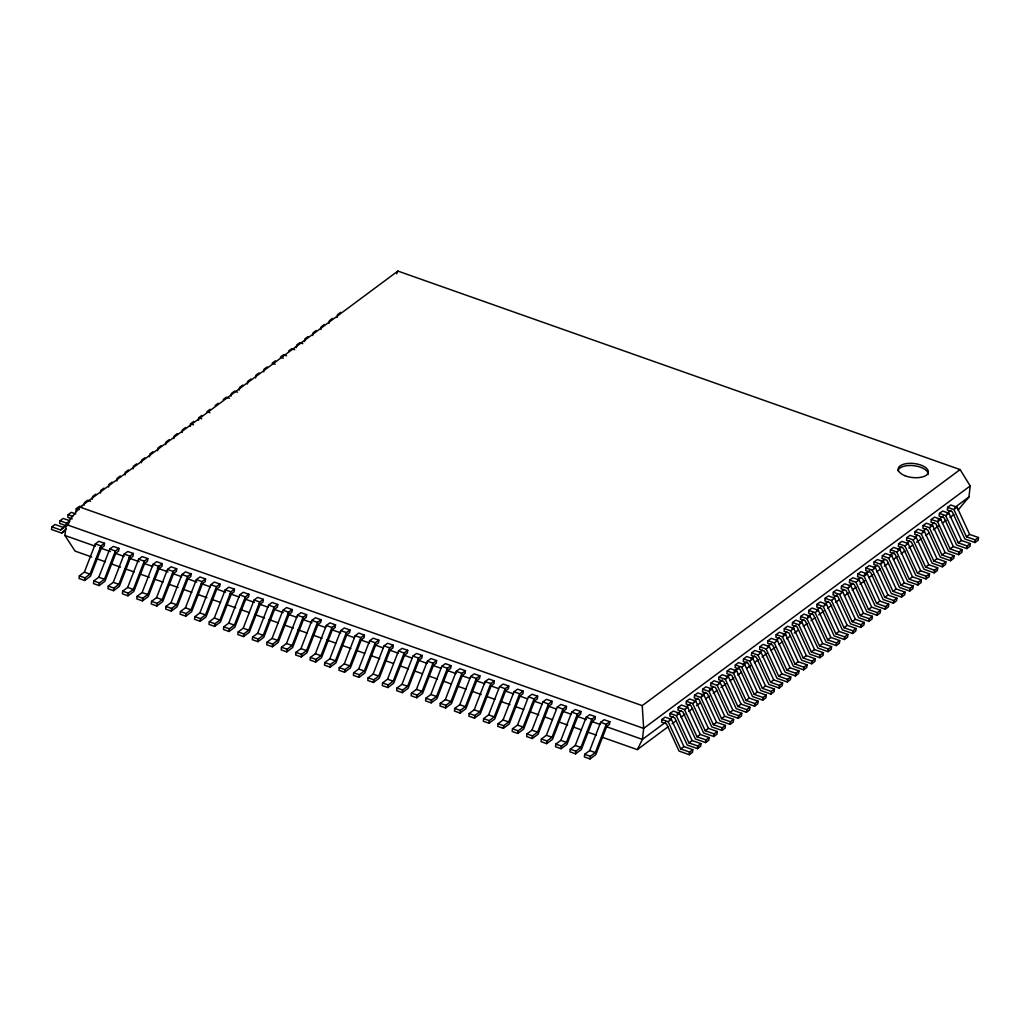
<?xml version="1.0" encoding="UTF-8"?>
<svg xmlns="http://www.w3.org/2000/svg" width="1030" height="1030" viewBox="0 0 1030 1030"><rect width="100%" height="100%" fill="white"/><g stroke="black" fill="none" stroke-linecap="round" stroke-linejoin="round"><path stroke-width="1.5" d="M51.796 526.845L60.654 529.974L63.847 527.605L54.976 524.476L51.796 526.845L51.5 529.484L61.723 533.089L64.903 530.733M69.049 520.498L63.139 518.412L59.959 520.781L59.663 523.42L66.963 525.995M91.747 556.985L75.074 551.102L64.916 535.484L66.152 524.476L80.018 507.108L397.902 271.07L960.115 469.59L970.196 485.954L968.96 496.949L958.132 510.03M75.744 513.919L71.302 512.361L68.122 514.717L67.826 517.356L72.203 518.901M75.988 511.305L76.284 508.653L79.465 506.297L82.426 507.339M84.151 505.241L84.447 502.601L87.64 500.232L90.589 501.275M79.362 575.86L79.065 578.5L84.692 580.495L90.473 576.208L101.416 547.986L104.197 545.926L104.493 543.286L98.854 541.304L95.314 543.93L84.37 572.139L79.362 575.86L84.988 577.856L89.996 574.135L100.953 545.913L104.493 543.286M92.314 499.177L92.61 496.537L95.803 494.168M84.692 580.495L84.988 577.856M100.477 493.113L100.773 490.473L103.966 488.104M93.794 580.959L93.498 583.598L99.125 585.594L104.906 581.293L115.862 553.084L118.63 551.024L118.926 548.385L113.3 546.402L109.759 549.029L98.803 577.238L93.794 580.959L99.421 582.954L104.442 579.233L115.386 551.011L118.926 548.385M108.639 487.048L108.935 484.409L112.128 482.053M99.125 585.594L99.421 582.954M116.802 480.997L117.098 478.345L120.291 475.989M108.24 586.057L107.944 588.697L113.57 590.692L119.351 586.392L130.295 558.183L133.076 556.123L133.372 553.483L127.733 551.501L124.192 554.127L113.248 582.336L108.24 586.057L113.867 588.053L118.875 584.332L129.819 556.11L133.372 553.483M124.965 474.933L125.261 472.294L128.454 469.925M113.57 590.692L113.867 588.053M133.14 468.869L133.437 466.23L136.617 463.861M122.673 591.156L122.377 593.795L128.003 595.791L133.784 591.49L144.728 563.281L147.509 561.221L147.805 558.582L142.179 556.599L138.625 559.226L127.681 587.435L122.673 591.156L128.299 593.151L133.321 589.43L144.264 561.208L147.805 558.582M141.303 462.805L141.599 460.165L144.779 457.796M128.003 595.791L128.299 593.151M149.466 456.741L149.762 454.101L152.942 451.745M137.106 596.254L136.81 598.894L142.449 600.889L148.23 596.589L159.174 568.38L161.942 566.32L162.238 563.68L156.612 561.685L153.071 564.324L142.127 592.533L137.106 596.254L142.745 598.25L147.754 594.529L158.697 566.307L162.238 563.68M157.629 450.689L157.925 448.05L161.105 445.681M142.449 600.889L142.745 598.25M165.791 444.625L166.088 441.986L169.268 439.617M151.552 601.353L151.256 603.992L156.882 605.988L162.663 601.687L173.607 573.478L176.388 571.418L176.684 568.779L171.044 566.783L167.504 569.423L156.56 597.632L151.552 601.353L157.178 603.348L162.186 599.627L173.13 571.405L176.684 568.779M173.954 438.561L174.25 435.922L177.43 433.553M156.882 605.988L157.178 603.348M182.117 432.497L182.413 429.858L185.593 427.502M165.984 606.451L165.688 609.091L171.315 611.086L177.096 606.786L188.039 578.577L190.82 576.517L191.117 573.877L185.49 571.882L181.95 574.521L170.993 602.73L165.984 606.451L171.611 608.447L176.632 604.726L187.576 576.504L191.117 573.877M190.28 426.433L190.576 423.794L193.756 421.437M171.315 611.086L171.611 608.447M198.442 420.382L198.739 417.742L201.919 415.373M180.417 611.55L180.121 614.189L185.761 616.185L191.541 611.884L202.485 583.675L205.253 581.615L205.549 578.976L199.923 576.98L196.382 579.62L185.439 607.829L180.417 611.55L186.057 613.545L191.065 609.824L202.009 581.602L205.549 578.976M185.761 616.185L186.057 613.545M194.863 616.648L194.567 619.288L200.193 621.283L205.974 616.983L216.918 588.774L219.699 586.714L219.995 584.074L214.356 582.079L210.815 584.718L199.872 612.927L194.863 616.648L200.49 618.644L205.498 614.91L216.455 586.701L219.995 584.074M200.193 621.283L200.49 618.644M231.093 396.125L231.39 393.486L234.57 391.13L237.531 392.173M209.296 621.747L209 624.386L214.639 626.382L220.407 622.081L231.364 593.872L234.132 591.812L234.428 589.173L228.802 587.177L225.261 589.817L214.304 618.026L209.296 621.747L214.935 623.742L219.944 620.009L230.887 591.799L234.428 589.173M239.256 390.074L239.552 387.435L242.745 385.065M214.639 626.382L214.935 623.742M247.419 384.01L247.715 381.37L250.908 379.001M223.742 626.845L223.446 629.485L229.072 631.48L234.853 627.18L245.797 598.971L248.578 596.911L248.874 594.271L243.234 592.276L239.694 594.915L228.75 623.124L223.742 626.845L229.368 628.828L234.376 625.107L245.32 596.898L248.874 594.271M255.582 377.946L255.878 375.306L259.071 372.937M229.072 631.48L229.368 628.828M263.744 371.882L264.041 369.242L267.234 366.886M238.175 631.944L237.879 634.583L243.505 636.579L249.286 632.278L260.23 604.069L263.011 602.009L263.307 599.37L257.68 597.374L254.127 600.014L243.183 628.223L238.175 631.944L243.801 633.926L248.822 630.206L259.766 601.996L263.307 599.37M243.505 636.579L243.801 633.926M252.608 637.042L252.311 639.682L257.951 641.664L263.732 637.377L274.675 609.168L277.443 607.108L277.74 604.468L272.113 602.473L268.572 605.112L257.629 633.321L252.608 637.042L258.247 639.025L263.255 635.304L274.199 607.095L277.74 604.468M257.951 641.664L258.247 639.025M296.408 347.638L296.704 344.998L299.885 342.63L302.833 343.672M267.053 642.141L266.757 644.78L272.384 646.763L278.164 642.475L289.108 614.266L291.889 612.206L292.185 609.567L286.546 607.571L283.005 610.211L272.062 638.42L267.053 642.141L272.68 644.123L277.688 640.403L288.645 612.193L292.185 609.567M304.571 341.574L304.867 338.934L308.047 336.578M272.384 646.763L272.68 644.123M312.734 335.523L313.03 332.87L316.21 330.514M281.486 647.239L281.19 649.879L286.816 651.861L292.597 647.574L303.554 619.365L306.322 617.305L306.618 614.665L300.992 612.67L297.451 615.309L286.495 643.518L281.486 647.239L287.113 649.222L292.134 645.501L303.078 617.292L306.618 614.665M320.897 329.458L321.193 326.819L324.373 324.45M286.816 651.861L287.113 649.222M329.059 323.394L329.355 320.755L332.536 318.386M295.932 652.338L295.636 654.977L301.262 656.96L307.043 652.672L317.987 624.463L320.768 622.403L321.064 619.764L315.425 617.768L311.884 620.408L300.94 648.617L295.932 652.338L301.558 654.32L306.567 650.6L317.51 622.39L321.064 619.764M337.222 317.33L337.518 314.691L340.698 312.322M301.262 656.96L301.558 654.32M310.365 657.436L310.069 660.076L315.695 662.058L321.476 657.771L332.42 629.562L335.201 627.502L335.497 624.862L329.87 622.867L326.317 625.493L315.373 653.715L310.365 657.436L315.991 659.419L321.012 655.698L331.956 627.489L335.497 624.862M315.695 662.058L315.991 659.419M324.798 662.535L324.502 665.174L330.141 667.157L335.922 662.869L346.865 634.66L349.634 632.6L349.93 629.961L344.303 627.965L340.763 630.592L329.819 658.814L324.798 662.535L330.437 664.517L335.445 660.797L346.389 632.587L349.93 629.961M330.141 667.157L330.437 664.517M339.243 667.633L338.947 670.273L344.574 672.255L350.355 667.968L361.298 639.759L364.079 637.699L364.375 635.059L358.736 633.064L355.196 635.69L344.252 663.912L339.243 667.633L344.87 669.616L349.878 665.895L360.822 637.686L364.375 635.059M344.574 672.255L344.87 669.616M353.676 672.732L353.38 675.371L359.007 677.354L364.787 673.066L375.731 644.857L378.512 642.797L378.808 640.145L373.182 638.162L369.641 640.789L358.685 669.011L353.676 672.732L359.303 674.714L364.324 670.994L375.268 642.784L378.808 640.145M359.007 677.354L359.303 674.714M368.109 677.83L367.813 680.47L373.452 682.452L379.233 678.165L390.177 649.956L392.945 647.896L393.241 645.244L387.615 643.261L384.074 645.887L373.13 674.109L368.109 677.83L373.748 679.813L378.757 676.092L389.701 647.883L393.241 645.244M373.452 682.452L373.748 679.813M382.555 682.929L382.259 685.568L387.885 687.551L393.666 683.263L404.61 655.054L407.391 652.981L407.687 650.342L402.048 648.359L398.507 650.986L387.563 679.208L382.555 682.929L388.181 684.911L393.19 681.191L404.146 652.981L407.687 650.342M387.885 687.551L388.181 684.911M396.988 688.027L396.692 690.667L402.331 692.649L408.099 688.362L419.056 660.153L421.824 658.08L422.12 655.441L416.493 653.458L412.953 656.084L401.996 684.306L396.988 688.027L402.627 690.01L407.635 686.289L418.579 658.08L422.12 655.441M402.331 692.649L402.627 690.01M411.434 693.126L411.137 695.765L416.764 697.748L422.545 693.46L433.488 665.251L436.269 663.178L436.565 660.539L430.926 658.556L427.386 661.183L416.442 689.405L411.434 693.126L417.06 695.108L422.068 691.388L433.012 663.178L436.565 660.539M416.764 697.748L417.06 695.108M425.866 698.224L425.57 700.864L431.197 702.846L436.978 698.559L447.921 670.337L450.702 668.277L450.998 665.638L445.372 663.655L441.819 666.281L430.875 694.503L425.866 698.224L431.493 700.207L436.514 696.486L447.458 668.277L450.998 665.638M431.197 702.846L431.493 700.207M440.299 703.323L440.003 705.962L445.642 707.945L451.423 703.657L462.367 675.435L465.135 673.375L465.431 670.736L459.805 668.753L456.264 671.38L445.321 699.602L440.299 703.323L445.939 705.305L450.947 701.585L461.891 673.375L465.431 670.736M445.642 707.945L445.939 705.305M454.745 708.421L454.449 711.061L460.075 713.043L465.856 708.756L476.8 680.534L479.581 678.474L479.877 675.835L474.238 673.852L470.697 676.478L459.753 704.7L454.745 708.421L460.371 710.404L465.38 706.683L476.336 678.474L479.877 675.835M460.075 713.043L460.371 710.404M469.178 713.52L468.882 716.159L474.508 718.142L480.289 713.854L491.246 685.632L494.014 683.572L494.31 680.933L488.684 678.95L485.143 681.577L474.186 709.799L469.178 713.52L474.804 715.502L479.826 711.782L490.769 683.572L494.31 680.933M474.508 718.142L474.804 715.502M483.624 718.618L483.327 721.258L488.954 723.24L494.735 718.953L505.679 690.731L508.46 688.671L508.756 686.032L503.116 684.049L499.576 686.675L488.632 714.884L483.624 718.618L489.25 720.601L494.258 716.88L505.202 688.671L508.756 686.032M488.954 723.24L489.25 720.601M498.057 723.704L497.76 726.356L503.387 728.339L509.168 724.051L520.111 695.829L522.892 693.769L523.189 691.13L517.562 689.147L514.009 691.774L503.065 719.983L498.057 723.704L503.683 725.699L508.704 721.979L519.648 693.769L523.189 691.13M503.387 728.339L503.683 725.699M512.489 728.802L512.193 731.455L517.832 733.437L523.613 729.15L534.557 700.928L537.325 698.868L537.621 696.229L531.995 694.246L528.454 696.872L517.511 725.081L512.489 728.802L518.129 730.798L523.137 727.077L534.081 698.868L537.621 696.229M517.832 733.437L518.129 730.798M526.935 733.901L526.639 736.553L532.265 738.536L538.046 734.248L548.99 706.026L551.771 703.966L552.067 701.327L546.428 699.344L542.887 701.971L531.944 730.18L526.935 733.901L532.562 735.896L537.57 732.175L548.514 703.954L552.067 701.327M532.265 738.536L532.562 735.896M541.368 738.999L541.072 741.639L546.698 743.634L552.479 739.347L563.423 711.125L566.204 709.065L566.5 706.425L560.874 704.443L557.32 707.069L546.376 735.278L541.368 738.999L546.994 740.995L552.016 737.274L562.959 709.052L566.5 706.425M546.698 743.634L546.994 740.995M555.801 744.098L555.505 746.737L561.144 748.733L566.925 744.445L577.869 716.223L580.637 714.163L580.933 711.524L575.307 709.541L571.766 712.168L560.822 740.377L555.801 744.098L561.44 746.093L566.448 742.373L577.392 714.15L580.933 711.524M561.144 748.733L561.44 746.093M570.247 749.196L569.951 751.836L575.577 753.831L581.358 749.544L592.302 721.322L595.082 719.262L595.379 716.623L589.739 714.64L586.199 717.266L575.255 745.475L570.247 749.196L575.873 751.192L580.881 747.471L591.838 719.249L595.379 716.623M575.577 753.831L575.873 751.192M584.68 754.295L584.383 756.934L590.023 758.93L595.791 754.642L606.747 726.42L609.515 724.36L609.812 721.721L604.185 719.738L600.644 722.365L589.688 750.574L584.68 754.295L590.319 756.29L595.327 752.57L606.271 724.348L609.812 721.721M590.023 758.93L590.319 756.29M661.904 719.507L661.608 722.146L666.526 723.871L679.079 751.089L689.302 754.694L692.482 752.338L692.778 749.686L683.92 746.557L671.367 719.352L665.097 717.138L661.904 719.507L668.174 721.708L680.727 748.926L689.598 752.055L692.778 749.686M670.079 713.442L669.783 716.082L674.689 717.807L687.242 745.025L697.465 748.63L700.645 746.274L700.941 743.634L692.083 740.506L679.53 713.288L673.26 711.073L670.079 713.442L676.337 715.657L688.89 742.862L697.761 745.99L700.941 743.634M678.242 707.378L677.946 710.018L682.851 711.756L695.405 738.961L705.627 742.579L708.807 740.21L709.104 737.57L700.245 734.442L687.692 707.224L681.422 705.009L678.242 707.378L684.499 709.593L697.053 736.798L705.923 739.926L709.104 737.57M686.405 701.314L686.109 703.954L691.014 705.692L703.567 732.897L713.79 736.514L716.97 734.145L717.266 731.506L708.408 728.377L695.855 701.16L689.585 698.958L686.405 701.314L692.662 703.529L705.228 730.746L714.086 733.875L717.266 731.506M694.568 695.25L694.272 697.889L699.177 699.628L711.73 726.845L721.953 730.45L725.133 728.081L725.429 725.442L716.571 722.313L704.018 695.108L697.748 692.894L694.568 695.25L700.825 697.465L713.391 724.682L722.249 727.811L725.429 725.442M689.302 754.694L689.598 752.055M702.73 689.199L702.434 691.838L707.34 693.563L719.893 720.781L730.116 724.386L733.296 722.03L733.592 719.391L724.734 716.249L712.181 689.044L705.911 686.83L702.73 689.199L709 691.4L721.554 718.618L730.412 721.747L733.592 719.391M697.465 748.63L697.761 745.99M710.893 683.135L710.597 685.774L715.502 687.512L728.056 714.717L738.278 718.322L741.458 715.966L741.755 713.327L732.897 710.198L720.343 682.98L714.073 680.766L710.893 683.135L717.163 685.349L729.716 712.554L738.574 715.683L741.755 713.327M705.627 742.579L705.923 739.926M719.056 677.071L718.76 679.71L723.665 681.448L736.218 708.653L746.441 712.271L749.621 709.902L749.917 707.262L741.059 704.134L728.506 676.916L722.236 674.702L719.056 677.071L725.326 679.285L737.879 706.49L746.737 709.631L749.917 707.262M713.79 736.514L714.086 733.875M727.219 671.006L726.923 673.646L731.828 675.384L744.381 702.589L754.604 706.207L757.797 703.838L758.093 701.198L749.222 698.07L736.669 670.852L730.399 668.65L727.219 671.006L733.489 673.221L746.042 700.439L754.9 703.567L758.093 701.198M721.953 730.45L722.249 727.811M735.381 664.942L735.085 667.595L739.991 669.32L752.544 696.538L762.767 700.143L765.96 697.774L766.256 695.134L757.385 692.006L744.832 664.801L738.562 662.586L735.381 664.942L741.652 667.157L754.205 694.375L763.063 697.503L766.256 695.134M730.116 724.386L730.412 721.747M743.544 658.891L743.248 661.53L748.153 663.256L760.707 690.473L770.929 694.078L774.122 691.722L774.418 689.083L765.548 685.941L752.994 658.736L746.724 656.522L743.544 658.891L749.814 661.106L762.367 688.31L771.225 691.439L774.418 689.083M738.278 718.322L738.574 715.683M751.707 652.827L751.411 655.466L756.316 657.204L768.869 684.409L779.092 688.014L782.285 685.658L782.581 683.019L773.71 679.89L761.157 652.672L754.887 650.458L751.707 652.827L757.977 655.041L770.53 682.246L779.388 685.375L782.581 683.019M746.441 712.271L746.737 709.631M759.87 646.763L759.574 649.402L764.479 651.14L777.045 678.345L787.255 681.963L790.448 679.594L790.744 676.955L781.873 673.826L769.32 646.608L763.05 644.394L759.87 646.763L766.14 648.977L778.693 676.182L787.551 679.324L790.744 676.955M754.604 706.207L754.9 703.567M768.032 640.699L767.736 643.338L772.642 645.076L785.208 672.294L795.43 675.899L798.611 673.53L798.907 670.891L790.036 667.762L777.483 640.557L771.213 638.343L768.032 640.699L774.303 642.913L786.856 670.131L795.726 673.26L798.907 670.891M762.767 700.143L763.063 697.503M776.195 634.635L775.899 637.287L780.817 639.012L793.37 666.23L803.593 669.835L806.773 667.466L807.069 664.826L798.199 661.698L785.645 634.493L779.388 632.278L776.195 634.635L782.465 636.849L795.018 664.067L803.889 667.195L807.069 664.826M770.929 694.078L771.225 691.439M784.358 628.583L784.062 631.223L788.98 632.948L801.533 660.166L811.756 663.771L814.936 661.415L815.232 658.775L806.361 655.634L793.808 628.429L787.551 626.214L784.358 628.583L790.628 630.798L803.181 658.003L812.052 661.131L815.232 658.775M779.092 688.014L779.388 685.375M792.521 622.519L792.225 625.159L797.143 626.897L809.696 654.102L819.919 657.707L823.099 655.35L823.395 652.711L814.537 649.582L801.971 622.365L795.714 620.15L792.521 622.519L798.791 624.734L811.344 651.939L820.215 655.067L823.395 652.711M787.255 681.963L787.551 679.324M800.683 616.455L800.387 619.094L805.306 620.832L817.859 648.037L828.081 651.655L831.262 649.286L831.558 646.647L822.7 643.518L810.134 616.301L803.876 614.086L800.683 616.455L806.954 618.669L819.507 645.887L828.378 649.016L831.558 646.647M795.43 675.899L795.726 673.26M808.846 610.391L808.55 613.03L813.468 614.768L826.021 641.986L836.244 645.591L839.424 643.222L839.72 640.583L830.862 637.454L818.296 610.249L812.039 608.035L808.846 610.391L815.116 612.605L827.669 639.823L836.54 642.952L839.72 640.583M803.593 669.835L803.889 667.195M817.022 604.327L816.726 606.979L821.631 608.704L834.184 635.922L844.407 639.527L847.587 637.171L847.883 634.519L839.025 631.39L826.472 604.185L820.202 601.971L817.022 604.327L823.279 606.541L835.832 633.759L844.703 636.888L847.883 634.519M811.756 663.771L812.052 661.131M825.184 598.276L824.888 600.915L829.794 602.64L842.347 629.858L852.57 633.463L855.75 631.107L856.046 628.467L847.188 625.339L834.635 598.121L828.365 595.907L825.184 598.276L831.442 600.49L843.995 627.695L852.866 630.823L856.046 628.467M819.919 657.707L820.215 655.067M833.347 592.211L833.051 594.851L837.957 596.589L850.51 623.794L860.732 627.412L863.913 625.043L864.209 622.403L855.351 619.275L842.798 592.057L836.527 589.842L833.347 592.211L839.605 594.426L852.158 621.631L861.029 624.759L864.209 622.403M828.081 651.655L828.378 649.016M841.51 586.147L841.214 588.787L846.119 590.525L858.672 617.73L868.895 621.348L872.075 618.979L872.371 616.339L863.513 613.211L850.96 585.993L844.69 583.791L841.51 586.147L847.767 588.362L860.333 615.58L869.191 618.708L872.371 616.339M836.244 645.591L836.54 642.952M849.673 580.083L849.377 582.723L854.282 584.461L866.835 611.678L877.058 615.283L880.238 612.914L880.534 610.275L871.676 607.146L859.123 579.942L852.853 577.727L849.673 580.083L855.93 582.298L868.496 609.515L877.354 612.644L880.534 610.275M844.407 639.527L844.703 636.888M857.836 574.032L857.539 576.671L862.445 578.397L874.998 605.614L885.221 609.219L888.401 606.863L888.697 604.211L879.839 601.082L867.286 573.877L861.016 571.663L857.836 574.032L864.106 576.234L876.659 603.451L885.517 606.58L888.697 604.211M852.57 633.463L852.866 630.823M865.998 567.968L865.702 570.607L870.608 572.332L883.161 599.55L893.383 603.155L896.564 600.799L896.86 598.16L888.002 595.031L875.449 567.813L869.178 565.599L865.998 567.968L872.268 570.182L884.822 597.387L893.68 600.516L896.86 598.16M860.732 627.412L861.029 624.759M874.161 561.904L873.865 564.543L878.77 566.281L891.323 593.486L901.546 597.104L904.739 594.735L905.035 592.096L896.164 588.967L883.611 561.749L877.341 559.535L874.161 561.904L880.431 564.118L892.984 591.323L901.842 594.452L905.035 592.096M868.895 621.348L869.191 618.708M882.324 555.84L882.028 558.479L886.933 560.217L899.486 587.422L909.709 591.04L912.902 588.671L913.198 586.031L904.327 582.903L891.774 555.685L885.504 553.483L882.324 555.84L888.594 558.054L901.147 585.272L910.005 588.4L913.198 586.031M877.058 615.283L877.354 612.644M890.487 549.775L890.19 552.415L895.096 554.153L907.649 581.371L917.872 584.976L921.065 582.607L921.361 579.967L912.49 576.839L899.937 549.634L893.667 547.419L890.487 549.775L896.757 551.99L909.31 579.208L918.168 582.336L921.361 579.967M885.221 609.219L885.517 606.58M898.649 543.724L898.353 546.364L903.259 548.089L915.812 575.307L926.034 578.912L929.227 576.555L929.524 573.903L920.653 570.774L908.1 543.57L901.829 541.355L898.649 543.724L904.919 545.926L917.473 573.144L926.331 576.272L929.524 573.903M893.383 603.155L893.68 600.516M906.812 537.66L906.516 540.299L911.421 542.025L923.987 569.242L934.197 572.847L937.39 570.491L937.686 567.852L928.815 564.723L916.262 537.506L909.992 535.291L906.812 537.66L913.082 539.875L925.635 567.079L934.493 570.208L937.686 567.852M901.546 597.104L901.842 594.452M914.975 531.596L914.679 534.235L919.584 535.973L932.15 563.178L942.36 566.796L945.553 564.427L945.849 561.788L936.978 558.659L924.425 531.441L918.155 529.227L914.975 531.596L921.245 533.81L933.798 561.015L942.669 564.157L945.849 561.788M909.709 591.04L910.005 588.4M923.138 525.532L922.841 528.171L927.747 529.909L940.313 557.114L950.536 560.732L953.716 558.363L954.012 555.724L945.141 552.595L932.588 525.377L926.331 523.176L923.138 525.532L929.408 527.746L941.961 554.964L950.832 558.093L954.012 555.724M917.872 584.976L918.168 582.336M931.3 519.468L931.004 522.107L935.922 523.845L948.476 551.063L958.698 554.668L961.878 552.299L962.175 549.66L953.304 546.531L940.75 519.326L934.493 517.111L931.3 519.468L937.57 521.682L950.124 548.9L958.994 552.029L962.175 549.66M926.034 578.912L926.331 576.272M939.463 513.416L939.167 516.056L944.085 517.781L956.638 544.999L966.861 548.604L970.041 546.248L970.337 543.608L961.466 540.467L948.913 513.262L942.656 511.047L939.463 513.416L945.733 515.618L958.286 542.836L967.157 545.964L970.337 543.608M934.197 572.847L934.493 570.208M947.626 507.352L947.33 509.992L952.248 511.73L964.801 538.935L975.024 542.54L978.204 540.184L978.5 537.544L969.642 534.416L957.076 507.198L950.819 504.983L947.626 507.352L953.896 509.567L966.449 536.772L975.32 539.9L978.5 537.544M942.36 566.796L942.669 564.157M950.536 560.732L950.832 558.093M958.698 554.668L958.994 552.029M966.861 548.604L967.157 545.964M975.024 542.54L975.32 539.9M396.602 273.813L397.902 271.07M602.434 737.313L637.3 749.621L642.424 739.411L643.66 728.403L642.231 705.627L960.115 469.59M60.654 529.974L69.976 521.116M61.723 533.089L66.384 528.66M210.081 409.309L206.901 411.678L209.863 412.721M215.064 405.614L218.244 403.245M223.227 399.55L226.407 397.194L229.368 398.237M275.396 360.822L272.203 363.178L275.165 364.221M288.542 351.063L291.722 348.694L294.67 349.736M68.727 522.571L66.152 524.476L643.66 728.403L970.196 485.954M665.663 722.159L642.424 739.411L606.052 726.562M669.526 719.288L673.401 716.404M677.277 713.533L681.152 710.661M686.315 706.825L690.177 703.954M694.053 701.07L697.928 698.198M701.803 695.327L705.666 692.443M709.541 689.572L713.417 686.701M718.58 682.864L722.455 679.993M726.317 677.109L730.193 674.238M734.068 671.367L739.231 667.53M743.094 664.659L746.969 661.775M750.844 658.904L754.72 656.033M759.883 652.196L762.458 650.278M767.62 646.454L771.496 643.57M776.659 639.746L779.234 637.827M783.109 634.944L786.984 632.072M792.147 628.236L796.023 625.365M799.885 622.493L803.76 619.609M807.636 616.738L812.799 612.902M816.661 610.03L820.537 607.159M824.412 604.275L828.287 601.404M833.45 597.567L837.313 594.696M841.188 591.825L843.776 589.907M848.939 586.07L852.801 583.199M857.964 579.362L860.552 577.444M864.428 574.573L869.59 570.736M873.453 567.865L877.328 564.994M881.204 562.11L885.066 559.239M890.229 555.402L894.104 552.531M897.98 549.66L901.855 546.776M907.018 542.952L909.593 541.033M914.756 537.197L917.344 535.278M922.507 531.454L926.369 528.57M930.245 525.699L934.12 522.828M937.995 519.944L943.158 516.12M947.021 513.236L950.896 510.365M954.771 507.494L968.96 496.949M668.174 721.708L671.367 719.352M676.337 715.657L679.53 713.288M684.499 709.593L687.692 707.224M692.662 703.529L695.855 701.16M700.825 697.465L704.018 695.108M709 691.4L712.181 689.044M717.163 685.349L720.343 682.98M725.326 679.285L728.506 676.916M733.489 673.221L736.669 670.852M741.652 667.157L744.832 664.801M749.814 661.106L752.994 658.736M757.977 655.041L761.157 652.672M766.14 648.977L769.32 646.608M774.303 642.913L777.483 640.557M782.465 636.849L785.645 634.493M790.628 630.798L793.808 628.429M798.791 624.734L801.971 622.365M806.954 618.669L810.134 616.301M815.116 612.605L818.296 610.249M823.279 606.541L826.472 604.185M831.442 600.49L834.635 598.121M839.605 594.426L842.798 592.057M847.767 588.362L850.96 585.993M855.93 582.298L859.123 579.942M864.106 576.234L867.286 573.877M872.268 570.182L875.449 567.813M880.431 564.118L883.611 561.749M888.594 558.054L891.774 555.685M896.757 551.99L899.937 549.634M904.919 545.926L908.1 543.57M913.082 539.875L916.262 537.506M921.245 533.81L924.425 531.441M929.408 527.746L932.588 525.377M937.57 521.682L940.75 519.326M945.733 515.618L948.913 513.262M953.896 509.567L957.076 507.198M637.3 749.621L668.187 726.691M672.036 723.82L675.899 720.961M681.049 717.138L684.911 714.266M688.774 711.395L692.636 708.537M696.499 705.666L700.361 702.795M705.499 698.984L709.361 696.113M713.224 693.242L717.086 690.383M720.949 687.512L726.099 683.688M729.961 680.817L733.824 677.959M737.673 675.088L741.536 672.217M746.686 668.393L750.548 665.534M754.411 662.663L758.273 659.792M762.136 656.934L767.286 653.11M771.135 650.239L774.998 647.381M778.86 644.51L782.723 641.639M786.585 638.78L790.448 635.909M794.31 633.038L798.173 630.18M803.31 626.356L807.172 623.485M811.035 620.614L814.897 617.755M818.76 614.884L823.91 611.06M827.772 608.202L831.635 605.331M835.497 602.46L839.347 599.602M844.497 595.778L848.36 592.907M852.222 590.035L856.085 587.177M859.947 584.306L865.097 580.482M868.947 577.611L872.809 574.753M876.672 571.882L880.534 569.011M884.397 566.152L888.259 563.281M893.409 559.457L897.272 556.599M901.121 553.728L904.984 550.857M908.846 547.999L912.709 545.128M916.571 542.256L921.721 538.433M925.584 535.574L929.446 532.703M933.309 529.832L938.446 526.008M942.308 523.15L946.171 520.279M950.033 517.408L953.896 514.549M680.727 748.926L683.92 746.557M688.89 742.862L692.083 740.506M697.053 736.798L700.245 734.442M705.228 730.746L708.408 728.377M713.391 724.682L716.571 722.313M721.554 718.618L724.734 716.249M729.716 712.554L732.897 710.198M737.879 706.49L741.059 704.134M746.042 700.439L749.222 698.07M754.205 694.375L757.385 692.006M762.367 688.31L765.548 685.941M770.53 682.246L773.71 679.89M778.693 676.182L781.873 673.826M786.856 670.131L790.036 667.762M795.018 664.067L798.199 661.698M803.181 658.003L806.361 655.634M811.344 651.939L814.537 649.582M819.507 645.887L822.7 643.518M827.669 639.823L830.862 637.454M835.832 633.759L839.025 631.39M843.995 627.695L847.188 625.339M852.158 621.631L855.351 619.275M860.333 615.58L863.513 613.211M868.496 609.515L871.676 607.146M876.659 603.451L879.839 601.082M884.822 597.387L888.002 595.031M892.984 591.323L896.164 588.967M901.147 585.272L904.327 582.903M909.31 579.208L912.49 576.839M917.473 573.144L920.653 570.774M925.635 567.079L928.815 564.723M933.798 561.015L936.978 558.659M941.961 554.964L945.141 552.595M950.124 548.9L953.304 546.531M958.286 542.836L961.466 540.467M966.449 536.772L969.642 534.416M286.507 355.801L283.559 354.758L280.379 357.127L283.327 358.17M198.739 417.742L201.687 418.785M190.576 423.794L193.524 424.836M80.018 507.108L642.231 705.627M76.284 508.653L79.246 509.696M68.122 514.717L72.551 516.288M59.959 520.781L68.83 523.91M95.314 543.93L100.953 545.913M109.759 549.029L115.386 551.011M124.192 554.127L129.819 556.11M138.625 559.226L144.264 561.208M153.071 564.324L158.697 566.307M167.504 569.423L173.13 571.405M181.95 574.521L187.576 576.504M196.382 579.62L202.009 581.602M210.815 584.718L216.455 586.701M225.261 589.817L230.887 591.799M239.694 594.915L245.32 596.898M254.127 600.014L259.766 601.996M268.572 605.112L274.199 607.095M283.005 610.211L288.645 612.193M297.451 615.309L303.078 617.292M311.884 620.408L317.51 622.39M326.317 625.493L331.956 627.489M340.763 630.592L346.389 632.587M355.196 635.69L360.822 637.686M369.641 640.789L375.268 642.784M384.074 645.887L389.701 647.883M398.507 650.986L404.146 652.981M412.953 656.084L418.579 658.08M427.386 661.183L433.012 663.178M441.819 666.281L447.458 668.277M456.264 671.38L461.891 673.375M470.697 676.478L476.336 678.474M485.143 681.577L490.769 683.572M499.576 686.675L505.202 688.671M514.009 691.774L519.648 693.769M528.454 696.872L534.081 698.868M542.887 701.971L548.514 703.954M557.32 707.069L562.959 709.052M571.766 712.168L577.392 714.15M586.199 717.266L591.838 719.249M600.644 722.365L606.271 724.348M64.916 535.484L95.236 546.183M99.781 547.793L110.39 551.539M114.935 553.149L124.025 556.355M128.583 557.964L139.192 561.711M143.737 563.32L152.826 566.526M157.371 568.135L167.993 571.882M172.538 573.478L181.628 576.697M187.692 578.834L196.782 582.053M201.339 583.649L210.429 586.868M216.493 589.006L225.583 592.211M230.141 593.821L239.23 597.04M245.295 599.177L254.384 602.383M258.929 603.992L268.032 607.198M274.096 609.348L283.186 612.554M287.731 614.163L296.833 617.369M302.897 619.519L311.987 622.725M318.051 624.862L325.635 627.54M331.699 629.678L340.788 632.896M346.853 635.034L354.423 637.712M360.487 639.849L369.59 643.068M375.654 645.205L383.224 647.883M389.289 650.02L398.391 653.239M404.455 655.376L412.026 658.054M418.09 660.191L427.193 663.397M433.244 665.547L440.827 668.225M446.891 670.363L455.981 673.568M462.045 675.719L469.629 678.384M475.693 680.534L484.782 683.74M490.847 685.877L498.43 688.555M504.494 690.705L513.584 693.911M519.648 696.048L527.231 698.726M534.802 701.404L542.385 704.082M548.449 706.22L556.033 708.898M563.603 711.576L571.187 714.254M577.251 716.391L586.34 719.597M592.405 721.747L599.988 724.425M96.292 558.595L105.382 561.801M111.446 563.951L120.536 567.157M125.094 568.766L134.183 571.972M140.247 574.109L149.337 577.328M153.882 578.924L162.972 582.143M169.036 584.28L178.126 587.486M182.671 589.096L191.76 592.302M197.824 594.452L206.914 597.658M211.472 599.267L220.562 602.473M226.626 604.61L235.716 607.829M240.26 609.425L249.35 612.644M255.414 614.781L264.504 617.987M269.049 619.597L278.139 622.802M284.203 624.952L293.293 628.158M297.85 629.768L306.94 632.974M313.004 635.111L322.094 638.33M326.639 639.926L335.728 643.145M341.793 645.282L350.882 648.488M356.947 650.638L364.517 653.303M370.581 655.453L379.671 658.659M385.735 660.797L393.318 663.475M400.889 666.153L408.472 668.831M414.536 670.968L422.107 673.646M429.69 676.311L437.261 678.989M443.325 681.126L450.895 683.804M458.479 686.482L466.049 689.16M472.113 691.297L481.203 694.516M487.267 696.653L494.851 699.331M500.902 701.469L510.005 704.675M516.056 706.812L523.639 709.49M529.703 711.627L538.793 714.846M544.857 716.983L552.428 719.661M558.492 721.798L567.582 725.017M573.646 727.154L581.229 729.832M587.28 731.97L596.383 735.175M84.37 572.139L89.996 574.135M98.803 577.238L104.442 579.233M113.248 582.336L118.875 584.332M127.681 587.435L133.321 589.43M142.127 592.533L147.754 594.529M156.56 597.632L162.186 599.627M170.993 602.73L176.632 604.726M185.439 607.829L191.065 609.824M199.872 612.927L205.498 614.91M214.304 618.026L219.944 620.009M228.75 623.124L234.376 625.107M243.183 628.223L248.822 630.206M257.629 633.321L263.255 635.304M272.062 638.42L277.688 640.403M286.495 643.518L292.134 645.501M300.94 648.617L306.567 650.6M315.373 653.715L321.012 655.698M329.819 658.814L335.445 660.797M344.252 663.912L349.878 665.895M358.685 669.011L364.324 670.994M373.13 674.109L378.757 676.092M387.563 679.208L393.19 681.191M401.996 684.306L407.635 686.289M416.442 689.405L422.068 691.388M430.875 694.503L436.514 696.486M445.321 699.602L450.947 701.585M459.753 704.7L465.38 706.683M474.186 709.799L479.826 711.782M488.632 714.884L494.258 716.88M503.065 719.983L508.704 721.979M517.511 725.081L523.137 727.077M531.944 730.18L537.57 732.175M546.376 735.278L552.016 737.274M560.822 740.377L566.448 742.373M575.255 745.475L580.881 747.471M589.688 750.574L595.327 752.57M897.954 470.852A15.167 7.056 6.4 0 1 914.125 465.727A15.167 7.056 6.4 0 1 928.056 474.534M904.765 475.641A15.167 7.056 6.4 0 0 928.3 472.371A15.167 7.056 6.4 0 0 906.683 463.564A15.167 7.056 6.4 0 0 904.765 475.641"/></g></svg>
